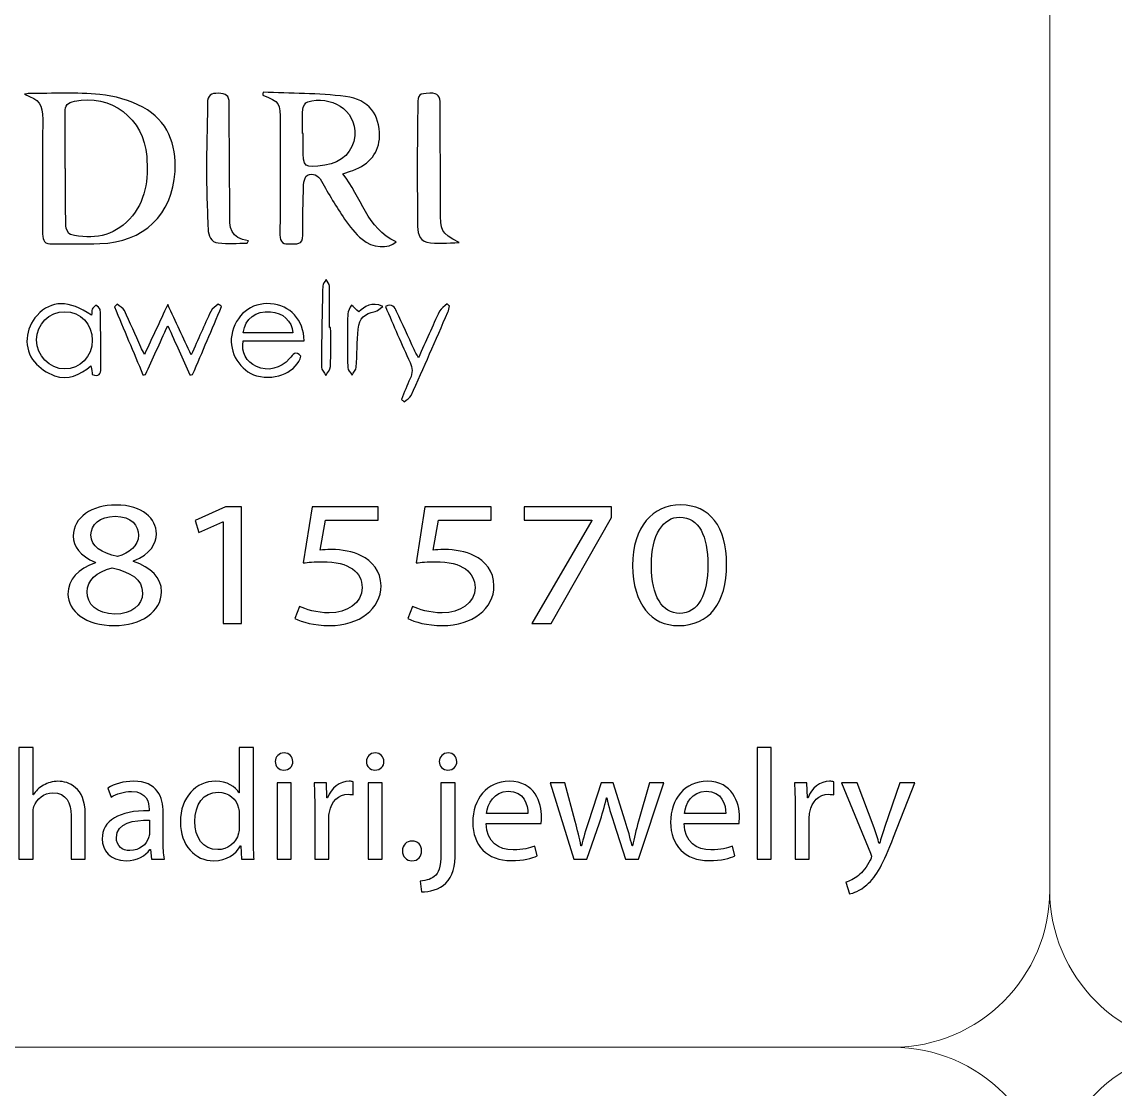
# Model space of a CAD drawing. Header units: millimetres. Extents: x -576 to 618, y 160 to 343.
# Drawn here: x -78.61 to -57.82, y 302.5 to 322.8 of the extents above; entities that cross this region are included whole.
import ezdxf

# ---------------------------------------------------------------- set-up
doc = ezdxf.new("R2010")
doc.units = ezdxf.units.MM
doc.header["$MEASUREMENT"] = 0
doc.layers.add('Layer 1', color=7, linetype='Continuous')

msp = doc.modelspace()

# ---------------------------------------------------------------- linework, layer by layer
at = {"layer": 'Layer 1', "color": 250, "lineweight": 18}
for points in [[(-95.8783, 343.1001), (-95.8783, 343.1001), (-62.0483, 343.1001), (-62.0483, 343.1001), (-60.4043, 343.1001), (-59.0633, 341.7591), (-59.0633, 340.1151), (-59.0633, 340.1151), (-59.0633, 306.2851), (-59.0633, 306.2851), (-59.0633, 304.6411), (-60.4043, 303.3001), (-62.0483, 303.3001), (-62.0483, 303.3001), (-95.8783, 303.3001), (-95.8783, 303.3001), (-97.5223, 303.3001), (-98.8633, 304.6411), (-98.8633, 306.2851), (-98.8633, 306.2851), (-98.8633, 340.1151), (-98.8633, 340.1151), (-98.8633, 341.7591), (-97.5223, 343.1001), (-95.8783, 343.1001)], [(-56.0783, 343.1001), (-56.0783, 343.1001), (-22.2483, 343.1001), (-22.2483, 343.1001), (-20.6043, 343.1001), (-19.2633, 341.7591), (-19.2633, 340.1151), (-19.2633, 340.1151), (-19.2633, 306.2851), (-19.2633, 306.2851), (-19.2633, 304.6411), (-20.6043, 303.3001), (-22.2483, 303.3001), (-22.2483, 303.3001), (-56.0783, 303.3001), (-56.0783, 303.3001), (-57.7223, 303.3001), (-59.0633, 304.6411), (-59.0633, 306.2851), (-59.0633, 306.2851), (-59.0633, 340.1151), (-59.0633, 340.1151), (-59.0633, 341.7591), (-57.7223, 343.1001), (-56.0783, 343.1001)], [(-95.8783, 303.3001), (-95.8783, 303.3001), (-62.0483, 303.3001), (-62.0483, 303.3001), (-60.4043, 303.3001), (-59.0633, 301.9591), (-59.0633, 300.3151), (-59.0633, 300.3151), (-59.0633, 266.4851), (-59.0633, 266.4851), (-59.0633, 264.8411), (-60.4043, 263.5001), (-62.0483, 263.5001), (-62.0483, 263.5001), (-95.8783, 263.5001), (-95.8783, 263.5001), (-97.5223, 263.5001), (-98.8633, 264.8411), (-98.8633, 266.4851), (-98.8633, 266.4851), (-98.8633, 300.3151), (-98.8633, 300.3151), (-98.8633, 301.9591), (-97.5223, 303.3001), (-95.8783, 303.3001)], [(-56.0783, 303.3001), (-56.0783, 303.3001), (-22.2483, 303.3001), (-22.2483, 303.3001), (-20.6043, 303.3001), (-19.2633, 301.9591), (-19.2633, 300.3151), (-19.2633, 300.3151), (-19.2633, 266.4851), (-19.2633, 266.4851), (-19.2633, 264.8411), (-20.6043, 263.5001), (-22.2483, 263.5001), (-22.2483, 263.5001), (-56.0783, 263.5001), (-56.0783, 263.5001), (-57.7223, 263.5001), (-59.0633, 264.8411), (-59.0633, 266.4851), (-59.0633, 266.4851), (-59.0633, 300.3151), (-59.0633, 300.3151), (-59.0633, 301.9591), (-57.7223, 303.3001), (-56.0783, 303.3001)]]:
    msp.add_open_spline(points, degree=3, knots=[0, 0, 0, 0, 0.125, 0.125, 0.125, 0.25, 0.25, 0.25, 0.375, 0.375, 0.375, 0.5, 0.5, 0.5, 0.625, 0.625, 0.625, 0.75, 0.75, 0.75, 0.875, 0.875, 0.875, 1, 1, 1, 1], dxfattribs=at)
at = {"layer": 'Layer 1', "color": 230}
for points, knots in [([(-78.5602, 321.4248), (-78.5293, 321.4304), (-78.4987, 321.441), (-78.4682, 321.4407), (-78.0207, 321.4386), (-77.5708, 321.4635), (-77.1275, 321.4217), (-76.8479, 321.3951), (-76.5558, 321.3097), (-76.3084, 321.1774), (-75.8348, 320.925), (-75.6707, 320.4704), (-75.6978, 319.9583), (-75.7418, 319.1337), (-76.3, 318.6076), (-77.1291, 318.5852), (-77.4285, 318.5768), (-77.729, 318.5876), (-78.0289, 318.5786), (-78.1723, 318.5745), (-78.2167, 318.6348), (-78.2164, 318.7686), (-78.2148, 319.3518), (-78.2192, 319.9349), (-78.2201, 320.5178), (-78.2201, 320.6594), (-78.2107, 320.8008), (-78.2127, 320.9424), (-78.2167, 321.2466), (-78.2688, 321.3134), (-78.5602, 321.4248)], [0, 0, 0, 0, 0.1, 0.1, 0.1, 0.2, 0.2, 0.2, 0.3, 0.3, 0.3, 0.4, 0.4, 0.4, 0.5, 0.5, 0.5, 0.6, 0.6, 0.6, 0.7, 0.7, 0.7, 0.8, 0.8, 0.8, 0.9, 0.9, 0.9, 1, 1, 1, 1]), ([(-77.7858, 320.0117), (-77.7858, 320.0117), (-77.7773, 320.0117), (-77.7773, 320.0117), (-77.7773, 319.6494), (-77.7812, 319.2869), (-77.7733, 318.9246), (-77.7718, 318.8663), (-77.7277, 318.768), (-77.6869, 318.758), (-77.2638, 318.6569), (-76.8738, 318.7181), (-76.5642, 319.0498), (-76.2491, 319.387), (-76.2042, 319.8073), (-76.2358, 320.2407), (-76.2885, 320.9646), (-76.92, 321.4413), (-77.6113, 321.295), (-77.7393, 321.2681), (-77.7918, 321.2176), (-77.7886, 321.0819), (-77.7798, 320.7252), (-77.7858, 320.3686), (-77.7858, 320.0117)], [0, 0, 0, 0, 0.125, 0.125, 0.125, 0.25, 0.25, 0.25, 0.375, 0.375, 0.375, 0.5, 0.5, 0.5, 0.625, 0.625, 0.625, 0.75, 0.75, 0.75, 0.875, 0.875, 0.875, 1, 1, 1, 1]), ([(-74.3259, 318.5924), (-74.5091, 318.5924), (-74.6944, 318.5777), (-74.8757, 318.5974), (-75.0127, 318.612), (-75.0645, 318.7353), (-75.0694, 318.8616), (-75.0838, 319.2408), (-75.0985, 319.6199), (-75.0994, 319.9989), (-75.1, 320.4183), (-75.0813, 320.837), (-75.081, 321.2564), (-75.0807, 321.4124), (-75.0098, 321.4457), (-74.8719, 321.4432), (-74.7349, 321.4408), (-74.6641, 321.4071), (-74.6647, 321.251), (-74.6676, 320.6165), (-74.6598, 319.9821), (-74.6567, 319.3475), (-74.6563, 319.2854), (-74.6576, 319.223), (-74.6582, 319.1606), (-74.661, 318.911), (-74.6535, 318.6679), (-74.3003, 318.6402), (-74.3087, 318.6245), (-74.3175, 318.6086), (-74.3259, 318.5924)], [0, 0, 0, 0, 0.1, 0.1, 0.1, 0.2, 0.2, 0.2, 0.3, 0.3, 0.3, 0.4, 0.4, 0.4, 0.5, 0.5, 0.5, 0.6, 0.6, 0.6, 0.7, 0.7, 0.7, 0.8, 0.8, 0.8, 0.9, 0.9, 0.9, 1, 1, 1, 1]), ([(-74.0239, 321.4631), (-73.5006, 321.4394), (-72.9733, 321.4482), (-72.4554, 321.3823), (-72.0079, 321.3253), (-71.803, 321.0382), (-71.8092, 320.6248), (-71.8136, 320.3249), (-71.9974, 320.0906), (-72.3185, 319.9758), (-72.3699, 319.9574), (-72.422, 319.9402), (-72.5047, 319.9115), (-72.154, 319.4719), (-72.0495, 318.8744), (-71.491, 318.6173), (-71.6413, 318.4831), (-71.9443, 318.4965), (-72.1418, 318.6672), (-72.2685, 318.7761), (-72.378, 318.9115), (-72.4719, 319.0506), (-72.6301, 319.285), (-72.7784, 319.5271), (-72.9138, 319.7754), (-72.9802, 319.8971), (-73.075, 319.9255), (-73.1781, 319.8865), (-73.2214, 319.87), (-73.2488, 319.763), (-73.2514, 319.6956), (-73.2632, 319.3789), (-73.2716, 319.0613), (-73.2663, 318.7445), (-73.2626, 318.5486), (-73.3902, 318.5873), (-73.5053, 318.5789), (-73.6345, 318.5699), (-73.7038, 318.6005), (-73.7022, 318.7521), (-73.6963, 319.4656), (-73.7001, 320.1795), (-73.6985, 320.8931), (-73.6975, 321.2616), (-73.7075, 321.2797), (-74.0273, 321.4057), (-74.0261, 321.4248), (-74.0252, 321.4441), (-74.0239, 321.4631)], [0, 0, 0, 0, 0.0625, 0.0625, 0.0625, 0.125, 0.125, 0.125, 0.1875, 0.1875, 0.1875, 0.25, 0.25, 0.25, 0.3125, 0.3125, 0.3125, 0.375, 0.375, 0.375, 0.4375, 0.4375, 0.4375, 0.5, 0.5, 0.5, 0.5625, 0.5625, 0.5625, 0.625, 0.625, 0.625, 0.6875, 0.6875, 0.6875, 0.75, 0.75, 0.75, 0.8125, 0.8125, 0.8125, 0.875, 0.875, 0.875, 0.9375, 0.9375, 0.9375, 1, 1, 1, 1]), ([(-70.2948, 318.6031), (-70.5147, 318.6031), (-70.7182, 318.5744), (-70.9091, 318.6118), (-71.0701, 318.6436), (-71.0829, 318.8199), (-71.0848, 318.9634), (-71.0904, 319.3887), (-71.0907, 319.8137), (-71.0901, 320.2386), (-71.0894, 320.5675), (-71.0848, 320.8964), (-71.0813, 321.2249), (-71.0792, 321.4258), (-71.0595, 321.4349), (-70.8526, 321.4449), (-70.6891, 321.453), (-70.653, 321.3809), (-70.6539, 321.2327), (-70.6567, 320.5697), (-70.6483, 319.9063), (-70.6483, 319.2434), (-70.6483, 318.8084), (-70.652, 318.8084), (-70.2948, 318.6031)], [0, 0, 0, 0, 0.125, 0.125, 0.125, 0.25, 0.25, 0.25, 0.375, 0.375, 0.375, 0.5, 0.5, 0.5, 0.625, 0.625, 0.625, 0.75, 0.75, 0.75, 0.875, 0.875, 0.875, 1, 1, 1, 1]), ([(-73.2729, 320.6759), (-73.2729, 320.6759), (-73.2623, 320.6759), (-73.2623, 320.6759), (-73.2623, 320.5913), (-73.2635, 320.5065), (-73.262, 320.422), (-73.2547, 320.0229), (-73.2545, 320.0229), (-72.8458, 320.0775), (-72.5268, 320.1202), (-72.3032, 320.3433), (-72.2813, 320.6363), (-72.2432, 321.1546), (-72.7525, 321.4026), (-73.1746, 321.2816), (-73.2179, 321.2691), (-73.2639, 321.1867), (-73.2682, 321.1331), (-73.281, 320.9814), (-73.2729, 320.8282), (-73.2729, 320.6759)], [0, 0, 0, 0, 0.1428571, 0.1428571, 0.1428571, 0.2857143, 0.2857143, 0.2857143, 0.4285714, 0.4285714, 0.4285714, 0.5714286, 0.5714286, 0.5714286, 0.7142857, 0.7142857, 0.7142857, 0.8571429, 0.8571429, 0.8571429, 1, 1, 1, 1]), ([(-72.7378, 316.9915), (-72.7378, 316.7425), (-72.7322, 316.4932), (-72.7419, 316.2446), (-72.7441, 316.1884), (-72.799, 316.1344), (-72.8295, 316.0792), (-72.8589, 316.131), (-72.9134, 316.1827), (-72.9134, 316.2342), (-72.9116, 316.7494), (-72.9016, 317.2645), (-72.8891, 317.779), (-72.8879, 317.8202), (-72.8483, 317.8604), (-72.8261, 317.901), (-72.8037, 317.858), (-72.7628, 317.8159), (-72.7618, 317.7724), (-72.7559, 317.5122), (-72.7587, 317.2517), (-72.7587, 316.9915), (-72.7587, 316.9915), (-72.7378, 316.9915), (-72.7378, 316.9915)], [0, 0, 0, 0, 0.125, 0.125, 0.125, 0.25, 0.25, 0.25, 0.375, 0.375, 0.375, 0.5, 0.5, 0.5, 0.625, 0.625, 0.625, 0.75, 0.75, 0.75, 0.875, 0.875, 0.875, 1, 1, 1, 1]), ([(-77.2845, 317.2208), (-77.2798, 317.272), (-77.2842, 317.3088), (-77.2714, 317.3372), (-77.258, 317.3668), (-77.2278, 317.3884), (-77.2043, 317.4137), (-77.1759, 317.3866), (-77.1269, 317.3619), (-77.122, 317.3307), (-77.1085, 317.2473), (-77.1126, 317.1616), (-77.112, 317.0764), (-77.1104, 316.7881), (-77.111, 316.4995), (-77.1073, 316.2109), (-77.1061, 316.0979), (-77.1473, 316.052), (-77.2699, 316.0948), (-77.277, 316.1404), (-77.2845, 316.1894), (-77.2958, 316.2621), (-77.5041, 316.0845), (-77.7351, 315.9819), (-77.989, 316.0726), (-78.1304, 316.1232), (-78.2726, 316.2199), (-78.3703, 316.3342), (-78.5834, 316.5837), (-78.5485, 316.9843), (-78.322, 317.2205), (-78.0427, 317.5126), (-77.7214, 317.5169), (-77.2845, 317.2208)], [0, 0, 0, 0, 0.0909091, 0.0909091, 0.0909091, 0.1818182, 0.1818182, 0.1818182, 0.2727273, 0.2727273, 0.2727273, 0.3636364, 0.3636364, 0.3636364, 0.4545455, 0.4545455, 0.4545455, 0.5454545, 0.5454545, 0.5454545, 0.6363636, 0.6363636, 0.6363636, 0.7272727, 0.7272727, 0.7272727, 0.8181818, 0.8181818, 0.8181818, 0.9090909, 0.9090909, 0.9090909, 1, 1, 1, 1]), ([(-73.2432, 316.7359), (-73.2432, 316.7359), (-74.4029, 316.7359), (-74.4029, 316.7359), (-74.4401, 316.5187), (-74.3411, 316.3362), (-74.1471, 316.2448), (-73.9393, 316.1465), (-73.6825, 316.2071), (-73.5196, 316.3989), (-73.4551, 316.475), (-73.4026, 316.5646), (-73.3034, 316.4414), (-73.3777, 316.1643), (-73.7521, 315.9668), (-74.1471, 316.0729), (-74.4548, 316.1556), (-74.6778, 316.5187), (-74.6201, 316.8423), (-74.5512, 317.2274), (-74.2541, 317.4682), (-73.88, 317.4417), (-73.5087, 317.4155), (-73.2482, 317.1368), (-73.2432, 316.7359)], [0, 0, 0, 0, 0.125, 0.125, 0.125, 0.25, 0.25, 0.25, 0.375, 0.375, 0.375, 0.5, 0.5, 0.5, 0.625, 0.625, 0.625, 0.75, 0.75, 0.75, 0.875, 0.875, 0.875, 1, 1, 1, 1]), ([(-72.1997, 317.2847), (-72.089, 317.3866), (-71.9676, 317.4896), (-71.7448, 317.3895), (-71.8106, 317.3452), (-71.849, 317.3012), (-71.8946, 317.2921), (-72.0945, 317.2522), (-72.1931, 317.1692), (-72.2138, 316.9598), (-72.2372, 316.719), (-72.2328, 316.4753), (-72.2509, 316.2334), (-72.255, 316.1811), (-72.303, 316.1317), (-72.3308, 316.0809), (-72.3601, 316.1311), (-72.4137, 316.1807), (-72.4143, 316.2316), (-72.4209, 316.5704), (-72.4194, 316.9096), (-72.4122, 317.2484), (-72.411, 317.3046), (-72.3673, 317.3598), (-72.3432, 317.4154), (-72.2999, 317.376), (-72.2571, 317.3368), (-72.1997, 317.2847)], [0, 0, 0, 0, 0.1111111, 0.1111111, 0.1111111, 0.2222222, 0.2222222, 0.2222222, 0.3333333, 0.3333333, 0.3333333, 0.4444444, 0.4444444, 0.4444444, 0.5555556, 0.5555556, 0.5555556, 0.6666667, 0.6666667, 0.6666667, 0.7777778, 0.7777778, 0.7777778, 0.8888889, 0.8888889, 0.8888889, 1, 1, 1, 1]), ([(-77.7934, 317.2898), (-78.0929, 317.2917), (-78.3304, 317.0539), (-78.3304, 316.7519), (-78.33, 316.458), (-78.0814, 316.2003), (-77.7988, 316.2009), (-77.4982, 316.2015), (-77.2723, 316.4339), (-77.2699, 316.7453), (-77.2674, 317.0549), (-77.4917, 317.2879), (-77.7934, 317.2898)], [0, 0, 0, 0, 0.25, 0.25, 0.25, 0.5, 0.5, 0.5, 0.75, 0.75, 0.75, 1, 1, 1, 1]), ([(-75.8357, 317.0238), (-75.9883, 316.6875), (-76.1234, 316.3908), (-76.2582, 316.094), (-76.2744, 316.0924), (-76.291, 316.0912), (-76.3075, 316.09), (-76.4884, 316.5218), (-76.6698, 316.9533), (-76.851, 317.3851), (-76.832, 317.4004), (-76.8136, 317.416), (-76.7948, 317.4317), (-76.7493, 317.3927), (-76.6847, 317.3627), (-76.661, 317.3131), (-76.5509, 317.0831), (-76.4525, 316.8482), (-76.3493, 316.6151), (-76.3315, 316.5754), (-76.3091, 316.538), (-76.2775, 316.4784), (-76.1306, 316.7945), (-75.9932, 317.0903), (-75.8366, 317.4266), (-75.6809, 317.0925), (-75.5424, 316.7945), (-75.3901, 316.4675), (-75.2576, 316.7633), (-75.1415, 317.0322), (-75.0154, 317.2965), (-74.989, 317.3521), (-74.9243, 317.3889), (-74.8775, 317.4344), (-74.8554, 317.4191), (-74.8336, 317.4035), (-74.812, 317.388), (-74.9955, 316.9561), (-75.1792, 316.5243), (-75.3627, 316.0931), (-75.3795, 316.0922), (-75.3967, 316.0912), (-75.4132, 316.0906), (-75.549, 316.3901), (-75.6847, 316.6896), (-75.8357, 317.0238)], [0, 0, 0, 0, 0.0666667, 0.0666667, 0.0666667, 0.1333333, 0.1333333, 0.1333333, 0.2, 0.2, 0.2, 0.2666667, 0.2666667, 0.2666667, 0.3333333, 0.3333333, 0.3333333, 0.4, 0.4, 0.4, 0.4666667, 0.4666667, 0.4666667, 0.5333333, 0.5333333, 0.5333333, 0.6, 0.6, 0.6, 0.6666667, 0.6666667, 0.6666667, 0.7333333, 0.7333333, 0.7333333, 0.8, 0.8, 0.8, 0.8666667, 0.8666667, 0.8666667, 0.9333333, 0.9333333, 0.9333333, 1, 1, 1, 1]), ([(-73.4572, 316.8907), (-73.4735, 317.1143), (-73.6457, 317.2741), (-73.8834, 317.2887), (-74.1695, 317.3069), (-74.3537, 317.1686), (-74.4045, 316.8907), (-74.4045, 316.8907), (-73.4572, 316.8907), (-73.4572, 316.8907)], [0, 0, 0, 0, 0.3333333, 0.3333333, 0.3333333, 0.6666667, 0.6666667, 0.6666667, 1, 1, 1, 1]), ([(-71.6979, 317.3885), (-71.5622, 317.4525), (-71.5212, 317.3758), (-71.4842, 317.2962), (-71.3725, 317.0553), (-71.2623, 316.8132), (-71.1506, 316.572), (-71.13, 316.5271), (-71.106, 316.484), (-71.0704, 316.4141), (-70.9291, 316.7264), (-70.8024, 317.0154), (-70.6657, 317.2993), (-70.6386, 317.3552), (-70.5725, 317.3923), (-70.5241, 317.4379), (-70.5088, 317.426), (-70.4939, 317.4138), (-70.4782, 317.4019), (-70.4886, 317.3611), (-70.4929, 317.3174), (-70.5094, 317.2796), (-70.74, 316.7514), (-70.9702, 316.2232), (-71.2067, 315.6977), (-71.2292, 315.6481), (-71.2947, 315.6178), (-71.3403, 315.5786), (-71.3568, 315.5926), (-71.3737, 315.6066), (-71.3909, 315.6207), (-71.3366, 315.7539), (-71.2876, 315.8893), (-71.2261, 316.0191), (-71.1762, 316.1249), (-71.1787, 316.2163), (-71.2283, 316.3243), (-71.3893, 316.6722), (-71.5387, 317.0254), (-71.6979, 317.3885)], [0, 0, 0, 0, 0.0769231, 0.0769231, 0.0769231, 0.1538462, 0.1538462, 0.1538462, 0.2307692, 0.2307692, 0.2307692, 0.3076923, 0.3076923, 0.3076923, 0.3846154, 0.3846154, 0.3846154, 0.4615385, 0.4615385, 0.4615385, 0.5384615, 0.5384615, 0.5384615, 0.6153846, 0.6153846, 0.6153846, 0.6923077, 0.6923077, 0.6923077, 0.7692308, 0.7692308, 0.7692308, 0.8461538, 0.8461538, 0.8461538, 0.9230769, 0.9230769, 0.9230769, 1, 1, 1, 1]), ([(-77.7332, 311.9206), (-77.7332, 312.2004), (-77.5348, 312.3986), (-77.2109, 312.5147), (-77.2109, 312.5147), (-77.2146, 312.5246), (-77.2146, 312.5246), (-77.5064, 312.6407), (-77.6321, 312.8319), (-77.6321, 313.0232), (-77.6321, 313.3749), (-77.2795, 313.6135), (-76.8178, 313.6135), (-76.3073, 313.6135), (-76.0521, 313.3439), (-76.0521, 313.0676), (-76.0521, 312.88), (-76.1613, 312.6785), (-76.4855, 312.5486), (-76.4855, 312.5486), (-76.4855, 312.5384), (-76.4855, 312.5384), (-76.1575, 312.4292), (-75.9547, 312.2345), (-75.9547, 311.9649), (-75.9547, 311.5792), (-76.3475, 311.32), (-76.8499, 311.32), (-77.4012, 311.32), (-77.7332, 311.5961), (-77.7332, 311.9206)], [0, 0, 0, 0, 0.1, 0.1, 0.1, 0.2, 0.2, 0.2, 0.3, 0.3, 0.3, 0.4, 0.4, 0.4, 0.5, 0.5, 0.5, 0.6, 0.6, 0.6, 0.7, 0.7, 0.7, 0.8, 0.8, 0.8, 0.9, 0.9, 0.9, 1, 1, 1, 1]), ([(-74.7788, 313.2961), (-74.7788, 313.2961), (-74.7868, 313.2961), (-74.7868, 313.2961), (-74.7868, 313.2961), (-75.2446, 313.088), (-75.2446, 313.088), (-75.2446, 313.088), (-75.3135, 313.3167), (-75.3135, 313.3167), (-75.3135, 313.3167), (-74.7382, 313.576), (-74.7382, 313.576), (-74.7382, 313.576), (-74.4343, 313.576), (-74.4343, 313.576), (-74.4343, 313.576), (-74.4343, 311.3573), (-74.4343, 311.3573), (-74.4343, 311.3573), (-74.7788, 311.3573), (-74.7788, 311.3573), (-74.7788, 311.3573), (-74.7788, 313.2961), (-74.7788, 313.2961)], [0, 0, 0, 0, 0.125, 0.125, 0.125, 0.25, 0.25, 0.25, 0.375, 0.375, 0.375, 0.5, 0.5, 0.5, 0.625, 0.625, 0.625, 0.75, 0.75, 0.75, 0.875, 0.875, 0.875, 1, 1, 1, 1]), ([(-71.8322, 313.3235), (-71.8322, 313.3235), (-72.8372, 313.3235), (-72.8372, 313.3235), (-72.8372, 313.3235), (-72.9383, 312.7535), (-72.9383, 312.7535), (-72.8777, 312.76), (-72.8209, 312.7672), (-72.7236, 312.7672), (-72.5211, 312.7672), (-72.3186, 312.7298), (-72.1563, 312.6477), (-71.9498, 312.5488), (-71.7797, 312.3575), (-71.7797, 312.0777), (-71.7797, 311.6439), (-72.189, 311.3198), (-72.76, 311.3198), (-73.0477, 311.3198), (-73.2908, 311.3882), (-73.4166, 311.4564), (-73.4166, 311.4564), (-73.3273, 311.6848), (-73.3273, 311.6848), (-73.2178, 311.6302), (-73.0031, 311.562), (-72.7641, 311.562), (-72.4278, 311.562), (-72.1401, 311.7463), (-72.1401, 312.0434), (-72.1441, 312.3301), (-72.3713, 312.5351), (-72.898, 312.5351), (-73.0477, 312.5351), (-73.165, 312.5213), (-73.2624, 312.5111), (-73.2624, 312.5111), (-73.0923, 313.5763), (-73.0923, 313.5763), (-73.0923, 313.5763), (-71.8322, 313.5763), (-71.8322, 313.5763), (-71.8322, 313.5763), (-71.8322, 313.3235), (-71.8322, 313.3235)], [0, 0, 0, 0, 0.0666667, 0.0666667, 0.0666667, 0.1333333, 0.1333333, 0.1333333, 0.2, 0.2, 0.2, 0.2666667, 0.2666667, 0.2666667, 0.3333333, 0.3333333, 0.3333333, 0.4, 0.4, 0.4, 0.4666667, 0.4666667, 0.4666667, 0.5333333, 0.5333333, 0.5333333, 0.6, 0.6, 0.6, 0.6666667, 0.6666667, 0.6666667, 0.7333333, 0.7333333, 0.7333333, 0.8, 0.8, 0.8, 0.8666667, 0.8666667, 0.8666667, 0.9333333, 0.9333333, 0.9333333, 1, 1, 1, 1]), ([(-69.6841, 313.3235), (-69.6841, 313.3235), (-70.6891, 313.3235), (-70.6891, 313.3235), (-70.6891, 313.3235), (-70.7902, 312.7535), (-70.7902, 312.7535), (-70.7297, 312.76), (-70.6729, 312.7672), (-70.5755, 312.7672), (-70.3731, 312.7672), (-70.1706, 312.7298), (-70.0084, 312.6477), (-69.8017, 312.5488), (-69.6318, 312.3575), (-69.6318, 312.0777), (-69.6318, 311.6439), (-70.0411, 311.3198), (-70.6121, 311.3198), (-70.8998, 311.3198), (-71.1428, 311.3882), (-71.2685, 311.4564), (-71.2685, 311.4564), (-71.1793, 311.6848), (-71.1793, 311.6848), (-71.0698, 311.6302), (-70.8551, 311.562), (-70.6161, 311.562), (-70.2798, 311.562), (-69.9921, 311.7463), (-69.9921, 312.0434), (-69.9961, 312.3301), (-70.2233, 312.5351), (-70.75, 312.5351), (-70.8998, 312.5351), (-71.0171, 312.5213), (-71.1144, 312.5111), (-71.1144, 312.5111), (-70.9444, 313.5763), (-70.9444, 313.5763), (-70.9444, 313.5763), (-69.6841, 313.5763), (-69.6841, 313.5763), (-69.6841, 313.5763), (-69.6841, 313.3235), (-69.6841, 313.3235)], [0, 0, 0, 0, 0.0666667, 0.0666667, 0.0666667, 0.1333333, 0.1333333, 0.1333333, 0.2, 0.2, 0.2, 0.2666667, 0.2666667, 0.2666667, 0.3333333, 0.3333333, 0.3333333, 0.4, 0.4, 0.4, 0.4666667, 0.4666667, 0.4666667, 0.5333333, 0.5333333, 0.5333333, 0.6, 0.6, 0.6, 0.6666667, 0.6666667, 0.6666667, 0.7333333, 0.7333333, 0.7333333, 0.8, 0.8, 0.8, 0.8666667, 0.8666667, 0.8666667, 0.9333333, 0.9333333, 0.9333333, 1, 1, 1, 1]), ([(-67.3981, 313.5761), (-67.3981, 313.5761), (-67.3981, 313.378), (-67.3981, 313.378), (-67.3981, 313.378), (-68.5448, 311.3574), (-68.5448, 311.3574), (-68.5448, 311.3574), (-68.9132, 311.3574), (-68.9132, 311.3574), (-68.9132, 311.3574), (-67.771, 313.3203), (-67.771, 313.3203), (-67.771, 313.3203), (-67.771, 313.3269), (-67.771, 313.3269), (-67.771, 313.3269), (-69.0593, 313.3269), (-69.0593, 313.3269), (-69.0593, 313.3269), (-69.0593, 313.5761), (-69.0593, 313.5761), (-69.0593, 313.5761), (-67.3981, 313.5761), (-67.3981, 313.5761)], [0, 0, 0, 0, 0.125, 0.125, 0.125, 0.25, 0.25, 0.25, 0.375, 0.375, 0.375, 0.5, 0.5, 0.5, 0.625, 0.625, 0.625, 0.75, 0.75, 0.75, 0.875, 0.875, 0.875, 1, 1, 1, 1]), ([(-65.2093, 312.4904), (-65.2093, 311.7363), (-65.5416, 311.3197), (-66.125, 311.3197), (-66.6395, 311.3197), (-66.9881, 311.7259), (-66.9961, 312.4601), (-66.9961, 313.2039), (-66.6152, 313.6136), (-66.0804, 313.6136), (-65.5256, 313.6136), (-65.2093, 313.1971), (-65.2093, 312.4904)], [0, 0, 0, 0, 0.25, 0.25, 0.25, 0.5, 0.5, 0.5, 0.75, 0.75, 0.75, 1, 1, 1, 1]), ([(-77.2957, 313.0435), (-77.2957, 312.8217), (-77.097, 312.7022), (-76.7935, 312.6342), (-76.5666, 312.6991), (-76.3922, 312.8354), (-76.3922, 313.0369), (-76.3922, 313.2145), (-76.518, 313.3986), (-76.8378, 313.3986), (-77.1335, 313.3986), (-77.2957, 313.2348), (-77.2957, 313.0435)], [0, 0, 0, 0, 0.25, 0.25, 0.25, 0.5, 0.5, 0.5, 0.75, 0.75, 0.75, 1, 1, 1, 1]), ([(-66.6395, 312.4564), (-66.6395, 311.8795), (-66.4289, 311.5521), (-66.1048, 311.5521), (-65.74, 311.5521), (-65.5662, 311.9103), (-65.5662, 312.4769), (-65.5662, 313.023), (-65.7322, 313.3814), (-66.1007, 313.3814), (-66.4126, 313.3814), (-66.6395, 313.0607), (-66.6395, 312.4564)], [0, 0, 0, 0, 0.25, 0.25, 0.25, 0.5, 0.5, 0.5, 0.75, 0.75, 0.75, 1, 1, 1, 1]), ([(-76.3152, 311.934), (-76.3152, 312.2039), (-76.5379, 312.3336), (-76.8948, 312.4189), (-77.2025, 312.344), (-77.3684, 312.1733), (-77.3684, 311.9615), (-77.3806, 311.7365), (-77.1781, 311.5383), (-76.8421, 311.5383), (-76.522, 311.5383), (-76.3152, 311.7056), (-76.3152, 311.934)], [0, 0, 0, 0, 0.25, 0.25, 0.25, 0.5, 0.5, 0.5, 0.75, 0.75, 0.75, 1, 1, 1, 1]), ([(-78.6679, 309.0023), (-78.6679, 309.0023), (-78.398, 309.0023), (-78.398, 309.0023), (-78.398, 309.0023), (-78.398, 308.099), (-78.398, 308.099), (-78.398, 308.099), (-78.3918, 308.099), (-78.3918, 308.099), (-78.349, 308.1742), (-78.2816, 308.2401), (-78.1986, 308.2847), (-78.1191, 308.3296), (-78.0242, 308.3592), (-77.9228, 308.3592), (-77.7238, 308.3592), (-77.4046, 308.2401), (-77.4046, 307.7405), (-77.4046, 307.7405), (-77.4046, 306.8794), (-77.4046, 306.8794), (-77.4046, 306.8794), (-77.6744, 306.8794), (-77.6744, 306.8794), (-77.6744, 306.8794), (-77.6744, 307.7106), (-77.6744, 307.7106), (-77.6744, 307.9436), (-77.7634, 308.1411), (-78.018, 308.1411), (-78.1927, 308.1411), (-78.3306, 308.0214), (-78.3796, 307.8778), (-78.3949, 307.8423), (-78.398, 307.8032), (-78.398, 307.7524), (-78.398, 307.7524), (-78.398, 306.8794), (-78.398, 306.8794), (-78.398, 306.8794), (-78.6679, 306.8794), (-78.6679, 306.8794), (-78.6679, 306.8794), (-78.6679, 309.0023), (-78.6679, 309.0023)], [0, 0, 0, 0, 0.0666667, 0.0666667, 0.0666667, 0.1333333, 0.1333333, 0.1333333, 0.2, 0.2, 0.2, 0.2666667, 0.2666667, 0.2666667, 0.3333333, 0.3333333, 0.3333333, 0.4, 0.4, 0.4, 0.4666667, 0.4666667, 0.4666667, 0.5333333, 0.5333333, 0.5333333, 0.6, 0.6, 0.6, 0.6666667, 0.6666667, 0.6666667, 0.7333333, 0.7333333, 0.7333333, 0.8, 0.8, 0.8, 0.8666667, 0.8666667, 0.8666667, 0.9333333, 0.9333333, 0.9333333, 1, 1, 1, 1]), ([(-74.2062, 309.0024), (-74.2062, 309.0024), (-74.2062, 307.2532), (-74.2062, 307.2532), (-74.2062, 307.1247), (-74.2031, 306.9781), (-74.194, 306.8794), (-74.194, 306.8794), (-74.4362, 306.8794), (-74.4362, 306.8794), (-74.4362, 306.8794), (-74.4484, 307.1306), (-74.4484, 307.1306), (-74.4484, 307.1306), (-74.4546, 307.1306), (-74.4546, 307.1306), (-74.5373, 306.969), (-74.7182, 306.8467), (-74.9607, 306.8467), (-75.3192, 306.8467), (-75.5953, 307.1425), (-75.5953, 307.5821), (-75.5984, 308.0635), (-75.2914, 308.3593), (-74.9298, 308.3593), (-74.7029, 308.3593), (-74.5495, 308.2548), (-74.4824, 308.1381), (-74.4824, 308.1381), (-74.4762, 308.1381), (-74.4762, 308.1381), (-74.4762, 308.1381), (-74.4762, 309.0024), (-74.4762, 309.0024), (-74.4762, 309.0024), (-74.2062, 309.0024), (-74.2062, 309.0024)], [0, 0, 0, 0, 0.0833333, 0.0833333, 0.0833333, 0.1666667, 0.1666667, 0.1666667, 0.25, 0.25, 0.25, 0.3333333, 0.3333333, 0.3333333, 0.4166667, 0.4166667, 0.4166667, 0.5, 0.5, 0.5, 0.5833333, 0.5833333, 0.5833333, 0.6666667, 0.6666667, 0.6666667, 0.75, 0.75, 0.75, 0.8333333, 0.8333333, 0.8333333, 0.9166667, 0.9166667, 0.9166667, 1, 1, 1, 1]), ([(-64.629, 309.0022), (-64.629, 309.0022), (-64.3594, 309.0022), (-64.3594, 309.0022), (-64.3594, 309.0022), (-64.3594, 306.8793), (-64.3594, 306.8793), (-64.3594, 306.8793), (-64.629, 306.8793), (-64.629, 306.8793), (-64.629, 306.8793), (-64.629, 309.0022), (-64.629, 309.0022)], [0, 0, 0, 0, 0.25, 0.25, 0.25, 0.5, 0.5, 0.5, 0.75, 0.75, 0.75, 1, 1, 1, 1]), ([(-73.4577, 308.7332), (-73.4549, 308.6434), (-73.5223, 308.5717), (-73.6296, 308.5717), (-73.7247, 308.5717), (-73.7921, 308.6434), (-73.7921, 308.7332), (-73.7921, 308.8259), (-73.7216, 308.8974), (-73.6236, 308.8974), (-73.5223, 308.8974), (-73.4577, 308.8259), (-73.4577, 308.7332)], [0, 0, 0, 0, 0.25, 0.25, 0.25, 0.5, 0.5, 0.5, 0.75, 0.75, 0.75, 1, 1, 1, 1]), ([(-71.7251, 308.7332), (-71.722, 308.6434), (-71.7897, 308.5717), (-71.897, 308.5717), (-71.9918, 308.5717), (-72.0592, 308.6434), (-72.0592, 308.7332), (-72.0592, 308.8259), (-71.9887, 308.8974), (-71.8908, 308.8974), (-71.7897, 308.8974), (-71.7251, 308.8259), (-71.7251, 308.7332)], [0, 0, 0, 0, 0.25, 0.25, 0.25, 0.5, 0.5, 0.5, 0.75, 0.75, 0.75, 1, 1, 1, 1]), ([(-70.3393, 308.7332), (-70.3361, 308.6465), (-70.4004, 308.5717), (-70.5077, 308.5717), (-70.6088, 308.5717), (-70.673, 308.6465), (-70.673, 308.7332), (-70.673, 308.8259), (-70.6028, 308.8974), (-70.5017, 308.8974), (-70.4035, 308.8974), (-70.3393, 308.8259), (-70.3393, 308.7332)], [0, 0, 0, 0, 0.25, 0.25, 0.25, 0.5, 0.5, 0.5, 0.75, 0.75, 0.75, 1, 1, 1, 1]), ([(-76.1443, 306.8794), (-76.1443, 306.8794), (-76.1655, 307.062), (-76.1655, 307.062), (-76.1655, 307.062), (-76.1749, 307.062), (-76.1749, 307.062), (-76.2576, 306.9484), (-76.417, 306.8465), (-76.6289, 306.8465), (-76.9293, 306.8465), (-77.0825, 307.0526), (-77.0825, 307.2621), (-77.0825, 307.6118), (-76.7633, 307.8033), (-76.1905, 307.8002), (-76.1905, 307.8002), (-76.1905, 307.8302), (-76.1905, 307.8302), (-76.1905, 307.9497), (-76.2239, 308.165), (-76.5275, 308.165), (-76.6654, 308.165), (-76.8095, 308.1232), (-76.9138, 308.0573), (-76.9138, 308.0573), (-76.9752, 308.2308), (-76.9752, 308.2308), (-76.8526, 308.3085), (-76.6747, 308.3594), (-76.4878, 308.3594), (-76.0338, 308.3594), (-75.9235, 308.0573), (-75.9235, 307.7675), (-75.9235, 307.7675), (-75.9235, 307.2261), (-75.9235, 307.2261), (-75.9235, 307.1007), (-75.9175, 306.9781), (-75.8991, 306.8794), (-75.8991, 306.8794), (-76.1443, 306.8794), (-76.1443, 306.8794)], [0, 0, 0, 0, 0.0714286, 0.0714286, 0.0714286, 0.1428571, 0.1428571, 0.1428571, 0.2142857, 0.2142857, 0.2142857, 0.2857143, 0.2857143, 0.2857143, 0.3571429, 0.3571429, 0.3571429, 0.4285714, 0.4285714, 0.4285714, 0.5, 0.5, 0.5, 0.5714286, 0.5714286, 0.5714286, 0.6428571, 0.6428571, 0.6428571, 0.7142857, 0.7142857, 0.7142857, 0.7857143, 0.7857143, 0.7857143, 0.8571429, 0.8571429, 0.8571429, 0.9285714, 0.9285714, 0.9285714, 1, 1, 1, 1]), ([(-73.7582, 308.3264), (-73.7582, 308.3264), (-73.4886, 308.3264), (-73.4886, 308.3264), (-73.4886, 308.3264), (-73.4886, 306.8793), (-73.4886, 306.8793), (-73.4886, 306.8793), (-73.7582, 306.8793), (-73.7582, 306.8793), (-73.7582, 306.8793), (-73.7582, 308.3264), (-73.7582, 308.3264)], [0, 0, 0, 0, 0.25, 0.25, 0.25, 0.5, 0.5, 0.5, 0.75, 0.75, 0.75, 1, 1, 1, 1]), ([(-73.0407, 307.8752), (-73.0407, 308.0456), (-73.0442, 308.1922), (-73.0532, 308.3264), (-73.0532, 308.3264), (-72.8169, 308.3264), (-72.8169, 308.3264), (-72.8169, 308.3264), (-72.8079, 308.0425), (-72.8079, 308.0425), (-72.8079, 308.0425), (-72.7954, 308.0425), (-72.7954, 308.0425), (-72.7281, 308.2368), (-72.5658, 308.3595), (-72.3845, 308.3595), (-72.3539, 308.3595), (-72.3324, 308.3563), (-72.3078, 308.3504), (-72.3078, 308.3504), (-72.3078, 308.1024), (-72.3078, 308.1024), (-72.3355, 308.1083), (-72.3633, 308.1114), (-72.3998, 308.1114), (-72.5902, 308.1114), (-72.725, 307.971), (-72.7618, 307.7735), (-72.7679, 307.7376), (-72.7742, 307.6958), (-72.7742, 307.6509), (-72.7742, 307.6509), (-72.7742, 306.8796), (-72.7742, 306.8796), (-72.7742, 306.8796), (-73.0407, 306.8796), (-73.0407, 306.8796), (-73.0407, 306.8796), (-73.0407, 307.8752), (-73.0407, 307.8752)], [0, 0, 0, 0, 0.0769231, 0.0769231, 0.0769231, 0.1538462, 0.1538462, 0.1538462, 0.2307692, 0.2307692, 0.2307692, 0.3076923, 0.3076923, 0.3076923, 0.3846154, 0.3846154, 0.3846154, 0.4615385, 0.4615385, 0.4615385, 0.5384615, 0.5384615, 0.5384615, 0.6153846, 0.6153846, 0.6153846, 0.6923077, 0.6923077, 0.6923077, 0.7692308, 0.7692308, 0.7692308, 0.8461538, 0.8461538, 0.8461538, 0.9230769, 0.9230769, 0.9230769, 1, 1, 1, 1]), ([(-72.0255, 308.3264), (-72.0255, 308.3264), (-71.756, 308.3264), (-71.756, 308.3264), (-71.756, 308.3264), (-71.756, 306.8793), (-71.756, 306.8793), (-71.756, 306.8793), (-72.0255, 306.8793), (-72.0255, 306.8793), (-72.0255, 306.8793), (-72.0255, 308.3264), (-72.0255, 308.3264)], [0, 0, 0, 0, 0.25, 0.25, 0.25, 0.5, 0.5, 0.5, 0.75, 0.75, 0.75, 1, 1, 1, 1]), ([(-71.035, 306.4608), (-70.9124, 306.4699), (-70.805, 306.5029), (-70.7408, 306.5713), (-70.6671, 306.6552), (-70.6397, 306.7688), (-70.6397, 307.1155), (-70.6397, 307.1155), (-70.6397, 308.3264), (-70.6397, 308.3264), (-70.6397, 308.3264), (-70.3698, 308.3264), (-70.3698, 308.3264), (-70.3698, 308.3264), (-70.3698, 307.0141), (-70.3698, 307.0141), (-70.3698, 306.7329), (-70.4157, 306.5507), (-70.5476, 306.4191), (-70.6671, 306.3023), (-70.8634, 306.2546), (-71.0075, 306.2546), (-71.0075, 306.2546), (-71.035, 306.4608), (-71.035, 306.4608)], [0, 0, 0, 0, 0.125, 0.125, 0.125, 0.25, 0.25, 0.25, 0.375, 0.375, 0.375, 0.5, 0.5, 0.5, 0.625, 0.625, 0.625, 0.75, 0.75, 0.75, 0.875, 0.875, 0.875, 1, 1, 1, 1]), ([(-69.7779, 307.5552), (-69.772, 307.1994), (-69.5389, 307.0528), (-69.2691, 307.0528), (-69.0759, 307.0528), (-68.9595, 307.0859), (-68.8584, 307.1274), (-68.8584, 307.1274), (-68.8123, 306.9392), (-68.8123, 306.9392), (-68.9074, 306.8974), (-69.07, 306.8496), (-69.3059, 306.8496), (-69.7627, 306.8496), (-70.0356, 307.1423), (-70.0356, 307.5791), (-70.0356, 308.0157), (-69.772, 308.3595), (-69.3396, 308.3595), (-68.8553, 308.3595), (-68.7265, 307.9439), (-68.7265, 307.6777), (-68.7265, 307.6238), (-68.7327, 307.582), (-68.7355, 307.5552), (-68.7355, 307.5552), (-69.7779, 307.5552), (-69.7779, 307.5552)], [0, 0, 0, 0, 0.1111111, 0.1111111, 0.1111111, 0.2222222, 0.2222222, 0.2222222, 0.3333333, 0.3333333, 0.3333333, 0.4444444, 0.4444444, 0.4444444, 0.5555556, 0.5555556, 0.5555556, 0.6666667, 0.6666667, 0.6666667, 0.7777778, 0.7777778, 0.7777778, 0.8888889, 0.8888889, 0.8888889, 1, 1, 1, 1]), ([(-68.2843, 308.3265), (-68.2843, 308.3265), (-68.0881, 307.5911), (-68.0881, 307.5911), (-68.045, 307.4295), (-68.0054, 307.28), (-67.978, 307.1305), (-67.978, 307.1305), (-67.9686, 307.1305), (-67.9686, 307.1305), (-67.9349, 307.2772), (-67.8859, 307.4326), (-67.8366, 307.5882), (-67.8366, 307.5882), (-67.5945, 308.3265), (-67.5945, 308.3265), (-67.5945, 308.3265), (-67.3676, 308.3265), (-67.3676, 308.3265), (-67.3676, 308.3265), (-67.1377, 307.6033), (-67.1377, 307.6033), (-67.0825, 307.4295), (-67.0398, 307.2772), (-67.0057, 307.1305), (-67.0057, 307.1305), (-66.9967, 307.1305), (-66.9967, 307.1305), (-66.972, 307.2772), (-66.9324, 307.4295), (-66.8834, 307.6001), (-66.8834, 307.6001), (-66.6716, 308.3265), (-66.6716, 308.3265), (-66.6716, 308.3265), (-66.4051, 308.3265), (-66.4051, 308.3265), (-66.4051, 308.3265), (-66.8834, 306.8794), (-66.8834, 306.8794), (-66.8834, 306.8794), (-67.1286, 306.8794), (-67.1286, 306.8794), (-67.1286, 306.8794), (-67.3551, 307.5702), (-67.3551, 307.5702), (-67.4072, 307.7318), (-67.4503, 307.8753), (-67.4871, 308.0457), (-67.4871, 308.0457), (-67.4934, 308.0457), (-67.4934, 308.0457), (-67.5302, 307.8721), (-67.5761, 307.7224), (-67.6282, 307.567), (-67.6282, 307.567), (-67.8675, 306.8794), (-67.8675, 306.8794), (-67.8675, 306.8794), (-68.1128, 306.8794), (-68.1128, 306.8794), (-68.1128, 306.8794), (-68.5605, 308.3265), (-68.5605, 308.3265), (-68.5605, 308.3265), (-68.2843, 308.3265), (-68.2843, 308.3265)], [0, 0, 0, 0, 0.0454545, 0.0454545, 0.0454545, 0.0909091, 0.0909091, 0.0909091, 0.1363636, 0.1363636, 0.1363636, 0.1818182, 0.1818182, 0.1818182, 0.2272727, 0.2272727, 0.2272727, 0.2727273, 0.2727273, 0.2727273, 0.3181818, 0.3181818, 0.3181818, 0.3636364, 0.3636364, 0.3636364, 0.4090909, 0.4090909, 0.4090909, 0.4545455, 0.4545455, 0.4545455, 0.5, 0.5, 0.5, 0.5454545, 0.5454545, 0.5454545, 0.5909091, 0.5909091, 0.5909091, 0.6363636, 0.6363636, 0.6363636, 0.6818182, 0.6818182, 0.6818182, 0.7272727, 0.7272727, 0.7272727, 0.7727273, 0.7727273, 0.7727273, 0.8181818, 0.8181818, 0.8181818, 0.8636364, 0.8636364, 0.8636364, 0.9090909, 0.9090909, 0.9090909, 0.9545455, 0.9545455, 0.9545455, 1, 1, 1, 1]), ([(-66.0152, 307.5552), (-66.0093, 307.1994), (-65.7765, 307.0528), (-65.5063, 307.0528), (-65.3131, 307.0528), (-65.1967, 307.0859), (-65.0957, 307.1274), (-65.0957, 307.1274), (-65.0495, 306.9392), (-65.0495, 306.9392), (-65.1447, 306.8974), (-65.3072, 306.8496), (-65.5431, 306.8496), (-65.9999, 306.8496), (-66.2729, 307.1423), (-66.2729, 307.5791), (-66.2729, 308.0157), (-66.0093, 308.3595), (-65.5768, 308.3595), (-65.0926, 308.3595), (-64.9637, 307.9439), (-64.9637, 307.6777), (-64.9637, 307.6238), (-64.97, 307.582), (-64.9727, 307.5552), (-64.9727, 307.5552), (-66.0152, 307.5552), (-66.0152, 307.5552)], [0, 0, 0, 0, 0.1111111, 0.1111111, 0.1111111, 0.2222222, 0.2222222, 0.2222222, 0.3333333, 0.3333333, 0.3333333, 0.4444444, 0.4444444, 0.4444444, 0.5555556, 0.5555556, 0.5555556, 0.6666667, 0.6666667, 0.6666667, 0.7777778, 0.7777778, 0.7777778, 0.8888889, 0.8888889, 0.8888889, 1, 1, 1, 1]), ([(-63.9052, 307.8752), (-63.9052, 308.0456), (-63.9086, 308.1922), (-63.9177, 308.3264), (-63.9177, 308.3264), (-63.6814, 308.3264), (-63.6814, 308.3264), (-63.6814, 308.3264), (-63.6724, 308.0425), (-63.6724, 308.0425), (-63.6724, 308.0425), (-63.6599, 308.0425), (-63.6599, 308.0425), (-63.5925, 308.2368), (-63.4303, 308.3595), (-63.249, 308.3595), (-63.2184, 308.3595), (-63.1969, 308.3563), (-63.1723, 308.3504), (-63.1723, 308.3504), (-63.1723, 308.1024), (-63.1723, 308.1024), (-63.2, 308.1083), (-63.2278, 308.1114), (-63.2643, 308.1114), (-63.4547, 308.1114), (-63.5894, 307.971), (-63.6262, 307.7735), (-63.6325, 307.7376), (-63.6387, 307.6958), (-63.6387, 307.6509), (-63.6387, 307.6509), (-63.6387, 306.8796), (-63.6387, 306.8796), (-63.6387, 306.8796), (-63.9052, 306.8796), (-63.9052, 306.8796), (-63.9052, 306.8796), (-63.9052, 307.8752), (-63.9052, 307.8752)], [0, 0, 0, 0, 0.0769231, 0.0769231, 0.0769231, 0.1538462, 0.1538462, 0.1538462, 0.2307692, 0.2307692, 0.2307692, 0.3076923, 0.3076923, 0.3076923, 0.3846154, 0.3846154, 0.3846154, 0.4615385, 0.4615385, 0.4615385, 0.5384615, 0.5384615, 0.5384615, 0.6153846, 0.6153846, 0.6153846, 0.6923077, 0.6923077, 0.6923077, 0.7692308, 0.7692308, 0.7692308, 0.8461538, 0.8461538, 0.8461538, 0.9230769, 0.9230769, 0.9230769, 1, 1, 1, 1]), ([(-62.7278, 308.3265), (-62.7278, 308.3265), (-62.4031, 307.4716), (-62.4031, 307.4716), (-62.3694, 307.3758), (-62.3322, 307.2622), (-62.3079, 307.1755), (-62.3079, 307.1755), (-62.302, 307.1755), (-62.302, 307.1755), (-62.2742, 307.2622), (-62.2436, 307.3726), (-62.2068, 307.4775), (-62.2068, 307.4775), (-61.9125, 308.3265), (-61.9125, 308.3265), (-61.9125, 308.3265), (-61.6274, 308.3265), (-61.6274, 308.3265), (-61.6274, 308.3265), (-62.032, 307.295), (-62.032, 307.295), (-62.2252, 306.7989), (-62.3571, 306.5446), (-62.5409, 306.3892), (-62.6726, 306.2756), (-62.8046, 306.2307), (-62.872, 306.2185), (-62.872, 306.2185), (-62.9396, 306.4401), (-62.9396, 306.4401), (-62.872, 306.4609), (-62.7834, 306.5028), (-62.7035, 306.5683), (-62.6298, 306.6253), (-62.5381, 306.7271), (-62.4764, 306.8616), (-62.4642, 306.8884), (-62.4551, 306.9093), (-62.4551, 306.9243), (-62.4551, 306.9392), (-62.4613, 306.9602), (-62.4735, 306.9933), (-62.4735, 306.9933), (-63.0221, 308.3265), (-63.0221, 308.3265), (-63.0221, 308.3265), (-62.7278, 308.3265), (-62.7278, 308.3265)], [0, 0, 0, 0, 0.0625, 0.0625, 0.0625, 0.125, 0.125, 0.125, 0.1875, 0.1875, 0.1875, 0.25, 0.25, 0.25, 0.3125, 0.3125, 0.3125, 0.375, 0.375, 0.375, 0.4375, 0.4375, 0.4375, 0.5, 0.5, 0.5, 0.5625, 0.5625, 0.5625, 0.625, 0.625, 0.625, 0.6875, 0.6875, 0.6875, 0.75, 0.75, 0.75, 0.8125, 0.8125, 0.8125, 0.875, 0.875, 0.875, 0.9375, 0.9375, 0.9375, 1, 1, 1, 1]), ([(-74.4762, 307.7375), (-74.4762, 307.7703), (-74.4793, 307.8152), (-74.4883, 307.8479), (-74.5283, 308.0158), (-74.6755, 308.1531), (-74.8777, 308.1531), (-75.1569, 308.1531), (-75.3223, 307.9138), (-75.3223, 307.594), (-75.3223, 307.3013), (-75.175, 307.0589), (-74.8839, 307.0589), (-74.7029, 307.0589), (-74.5373, 307.1752), (-74.4883, 307.3728), (-74.4793, 307.4086), (-74.4762, 307.4448), (-74.4762, 307.4864), (-74.4762, 307.4864), (-74.4762, 307.7375), (-74.4762, 307.7375)], [0, 0, 0, 0, 0.1428571, 0.1428571, 0.1428571, 0.2857143, 0.2857143, 0.2857143, 0.4285714, 0.4285714, 0.4285714, 0.5714286, 0.5714286, 0.5714286, 0.7142857, 0.7142857, 0.7142857, 0.8571429, 0.8571429, 0.8571429, 1, 1, 1, 1]), ([(-68.9869, 307.7435), (-68.9838, 307.9108), (-69.0578, 308.171), (-69.3611, 308.171), (-69.6338, 308.171), (-69.7536, 307.9258), (-69.7748, 307.7435), (-69.7748, 307.7435), (-68.9869, 307.7435), (-68.9869, 307.7435)], [0, 0, 0, 0, 0.3333333, 0.3333333, 0.3333333, 0.6666667, 0.6666667, 0.6666667, 1, 1, 1, 1]), ([(-65.2243, 307.7435), (-65.2212, 307.9108), (-65.2951, 308.171), (-65.5984, 308.171), (-65.871, 308.171), (-65.9909, 307.9258), (-66.0121, 307.7435), (-66.0121, 307.7435), (-65.2243, 307.7435), (-65.2243, 307.7435)], [0, 0, 0, 0, 0.3333333, 0.3333333, 0.3333333, 0.6666667, 0.6666667, 0.6666667, 1, 1, 1, 1]), ([(-76.1843, 307.618), (-76.4785, 307.624), (-76.8127, 307.5731), (-76.8127, 307.292), (-76.8127, 307.1216), (-76.6963, 307.0408), (-76.5581, 307.0408), (-76.3649, 307.0408), (-76.2426, 307.1603), (-76.1996, 307.2832), (-76.1905, 307.3101), (-76.1843, 307.3397), (-76.1843, 307.3665), (-76.1843, 307.3665), (-76.1843, 307.618), (-76.1843, 307.618)], [0, 0, 0, 0, 0.2, 0.2, 0.2, 0.4, 0.4, 0.4, 0.6, 0.6, 0.6, 0.8, 0.8, 0.8, 1, 1, 1, 1]), ([(-71.3725, 307.0348), (-71.3725, 307.1453), (-71.2957, 307.2233), (-71.1884, 307.2233), (-71.081, 307.2233), (-71.0075, 307.1453), (-71.0075, 307.0348), (-71.0075, 306.9272), (-71.0782, 306.8464), (-71.1915, 306.8464), (-71.2989, 306.8464), (-71.3725, 306.9272), (-71.3725, 307.0348)], [0, 0, 0, 0, 0.25, 0.25, 0.25, 0.5, 0.5, 0.5, 0.75, 0.75, 0.75, 1, 1, 1, 1])]:
    msp.add_open_spline(points, degree=3, knots=knots, dxfattribs=at)

doc.saveas('drawing.dxf')
